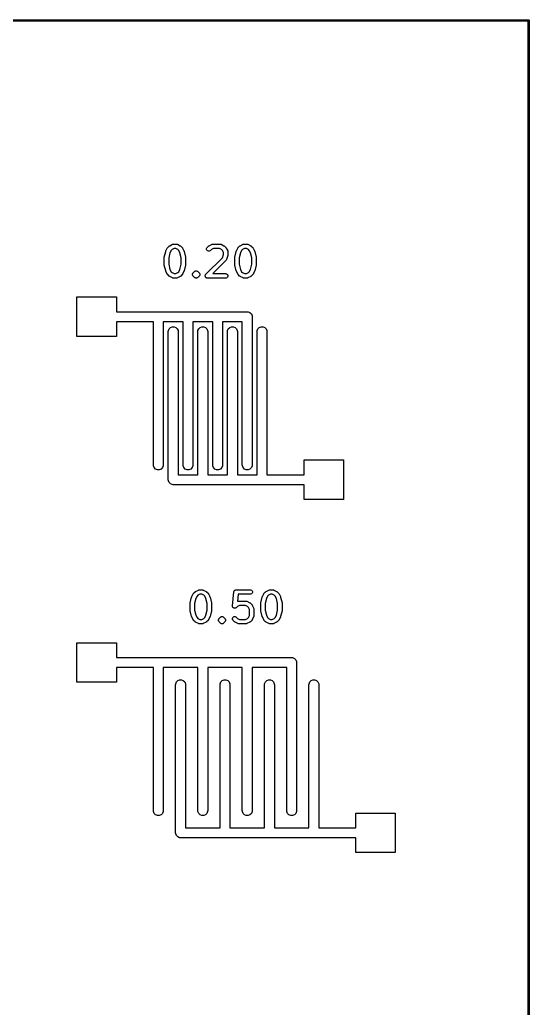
# Model space of a CAD drawing. Header units: millimetres. Extents: x 100 to 200, y -130 to -50.
# Drawn here: x 179.38 to 200.02, y -90 to -49.97 of the extents above; entities that cross this region are included whole.
import ezdxf

# ---------------------------------------------------------------- set-up
doc = ezdxf.new("R2010")
doc.units = ezdxf.units.MM
doc.layers.add('BLACK', color=250, linetype='CONTINUOUS')

msp = doc.modelspace()

# ---------------------------------------------------------------- linework, layer by layer
at = {"layer": 'BLACK', "linetype": 'CONTINUOUS'}
for p, q in [((100, -49.975), (200, -49.975)), ((199.975, -50.025), (100.025, -50.025)), ((199.975, -129.975), (199.975, -50.025)), ((200, -49.975), (200.009567, -49.976903)), ((200.009567, -49.976903), (200.023097, -49.990433)), ((200.023097, -49.990433), (200.025, -50)), ((200.025, -50), (200.025, -130)), ((185.305216, -59.334105), (185.362359, -59.219818)), ((185.362359, -59.219818), (185.367116, -59.212259)), ((185.367116, -59.212259), (185.368025, -59.210066)), ((185.368025, -59.210066), (185.370051, -59.207596)), ((185.370051, -59.207596), (185.371757, -59.204887)), ((185.371757, -59.204887), (185.373554, -59.203328)), ((185.373554, -59.203328), (185.379217, -59.196428)), ((185.379217, -59.196428), (185.43636, -59.139286)), ((185.43636, -59.139286), (185.443259, -59.133623)), ((185.443259, -59.133623), (185.444819, -59.131825)), ((185.444819, -59.131825), (185.447529, -59.130118)), ((185.447529, -59.130118), (185.449998, -59.128093)), ((185.449998, -59.128093), (185.452191, -59.127184)), ((185.452191, -59.127184), (185.45975, -59.122427)), ((185.45975, -59.122427), (185.574036, -59.065284)), ((185.635531, -59.235782), (185.553312, -59.276891)), ((185.574036, -59.065284), (185.590513, -59.058978)), ((185.590513, -59.058978), (185.593738, -59.058748)), ((185.593738, -59.058748), (185.596727, -59.057511)), ((185.596727, -59.057511), (185.614285, -59.055782)), ((185.614285, -59.055782), (185.728571, -59.055782)), ((185.707326, -59.235782), (185.635531, -59.235782)), ((185.789544, -59.276891), (185.707326, -59.235782)), ((185.728571, -59.055782), (185.746129, -59.057511)), ((185.746129, -59.057511), (185.749117, -59.058748)), ((185.749117, -59.058748), (185.752343, -59.058978)), ((185.752343, -59.058978), (185.76882, -59.065284)), ((185.76882, -59.065284), (185.883107, -59.122427)), ((185.883107, -59.122427), (185.890665, -59.127184)), ((185.890665, -59.127184), (185.892859, -59.128093)), ((185.892859, -59.128093), (185.895328, -59.130119)), ((185.895328, -59.130119), (185.898038, -59.131825)), ((185.898038, -59.131825), (185.899596, -59.133622)), ((185.899596, -59.133622), (185.906497, -59.139285)), ((185.906497, -59.139285), (185.963639, -59.196428)), ((185.963639, -59.196428), (185.969303, -59.20333)), ((185.969303, -59.20333), (185.9711, -59.204888)), ((185.9711, -59.204888), (185.972804, -59.207595)), ((185.972804, -59.207595), (185.974832, -59.210066)), ((185.974832, -59.210066), (185.97574, -59.21226)), ((185.97574, -59.21226), (185.980499, -59.219819)), ((185.980499, -59.219819), (186.037641, -59.334105)), ((186.954587, -59.24251), (186.968025, -59.210066)), ((186.968025, -59.210066), (186.979217, -59.196428)), ((186.979217, -59.196428), (187.03636, -59.139286)), ((187.03636, -59.139286), (187.043262, -59.133621)), ((187.043262, -59.133621), (187.04482, -59.131825)), ((187.04482, -59.131825), (187.047526, -59.130121)), ((187.047526, -59.130121), (187.049998, -59.128093)), ((187.049998, -59.128093), (187.052194, -59.127183)), ((187.052194, -59.127183), (187.059751, -59.122427)), ((187.059751, -59.122427), (187.174037, -59.065283)), ((187.235532, -59.235782), (187.153313, -59.27689)), ((187.174037, -59.065283), (187.190515, -59.058978)), ((187.190515, -59.058978), (187.193739, -59.058748)), ((187.193739, -59.058748), (187.196728, -59.057511)), ((187.196728, -59.057511), (187.214286, -59.055782)), ((187.214286, -59.055782), (187.5, -59.055782)), ((187.478755, -59.235782), (187.235532, -59.235782)), ((187.560974, -59.276892), (187.478755, -59.235782)), ((187.5, -59.055782), (187.517558, -59.057511)), ((187.517558, -59.057511), (187.520546, -59.058748)), ((187.520546, -59.058748), (187.523772, -59.058978)), ((187.523772, -59.058978), (187.540249, -59.065284)), ((187.540249, -59.065284), (187.654536, -59.122427)), ((187.654536, -59.122427), (187.662094, -59.127184)), ((187.662094, -59.127184), (187.664288, -59.128093)), ((187.664288, -59.128093), (187.666756, -59.130118)), ((187.666756, -59.130118), (187.669467, -59.131825)), ((187.669467, -59.131825), (187.671026, -59.133623)), ((187.671026, -59.133623), (187.677926, -59.139286)), ((187.677926, -59.139286), (187.735068, -59.196429)), ((187.735068, -59.196429), (187.740732, -59.20333)), ((187.740732, -59.20333), (187.742528, -59.204888)), ((187.742528, -59.204888), (187.74423, -59.207593)), ((187.74423, -59.207593), (187.746261, -59.210067)), ((187.746261, -59.210067), (187.747171, -59.212265)), ((187.747171, -59.212265), (187.751926, -59.219819)), ((187.751926, -59.219819), (187.80907, -59.334105)), ((188.162359, -59.334105), (188.219502, -59.219818)), ((188.219502, -59.219818), (188.224259, -59.212259)), ((188.224259, -59.212259), (188.225168, -59.210066)), ((188.225168, -59.210066), (188.227194, -59.207596)), ((188.227194, -59.207596), (188.2289, -59.204887)), ((188.2289, -59.204887), (188.230697, -59.203328)), ((188.230697, -59.203328), (188.23636, -59.196428)), ((188.23636, -59.196428), (188.293503, -59.139286)), ((188.293503, -59.139286), (188.300402, -59.133623)), ((188.300402, -59.133623), (188.301962, -59.131825)), ((188.301962, -59.131825), (188.304672, -59.130118)), ((188.304672, -59.130118), (188.307141, -59.128093)), ((188.307141, -59.128093), (188.309334, -59.127184)), ((188.309334, -59.127184), (188.316893, -59.122427)), ((188.316893, -59.122427), (188.431179, -59.065284)), ((188.492674, -59.235782), (188.410455, -59.276891)), ((188.431179, -59.065284), (188.447656, -59.058978)), ((188.447656, -59.058978), (188.450881, -59.058748)), ((188.450881, -59.058748), (188.45387, -59.057511)), ((188.45387, -59.057511), (188.471428, -59.055782)), ((188.471428, -59.055782), (188.585714, -59.055782)), ((188.564469, -59.235782), (188.492674, -59.235782)), ((188.646687, -59.276891), (188.564469, -59.235782)), ((188.585714, -59.055782), (188.603272, -59.057511)), ((188.603272, -59.057511), (188.60626, -59.058748)), ((188.60626, -59.058748), (188.609486, -59.058978)), ((188.609486, -59.058978), (188.625963, -59.065284)), ((188.625963, -59.065284), (188.74025, -59.122427)), ((188.74025, -59.122427), (188.747808, -59.127184)), ((188.747808, -59.127184), (188.750002, -59.128093)), ((188.750002, -59.128093), (188.752471, -59.130119)), ((188.752471, -59.130119), (188.755181, -59.131825)), ((188.755181, -59.131825), (188.756739, -59.133622)), ((188.756739, -59.133622), (188.76364, -59.139285)), ((188.76364, -59.139285), (188.820782, -59.196428)), ((188.820782, -59.196428), (188.826446, -59.20333)), ((188.826446, -59.20333), (188.828243, -59.204888)), ((188.828243, -59.204888), (188.829947, -59.207595)), ((188.829947, -59.207595), (188.831975, -59.210066)), ((188.831975, -59.210066), (188.832883, -59.21226)), ((188.832883, -59.21226), (188.837642, -59.219819)), ((188.837642, -59.219819), (188.894784, -59.334105)), ((185.238571, -59.602925), (185.238872, -59.599863)), ((185.238571, -59.88864), (185.238571, -59.602925)), ((185.238677, -59.59855), (185.239649, -59.591975)), ((185.238872, -59.599863), (185.238677, -59.59855)), ((185.239649, -59.591975), (185.2403, -59.585367)), ((185.2403, -59.585367), (185.240807, -59.584141)), ((185.240807, -59.584141), (185.241258, -59.581097)), ((185.241258, -59.581097), (185.298401, -59.352525)), ((185.298401, -59.352525), (185.298864, -59.351229)), ((185.298864, -59.351229), (185.29891, -59.350582)), ((185.29891, -59.350582), (185.301697, -59.343297)), ((185.301697, -59.343297), (185.304337, -59.335911)), ((185.304337, -59.335911), (185.304725, -59.335386)), ((185.304725, -59.335386), (185.305216, -59.334105)), ((185.470631, -59.405764), (185.418571, -59.614005)), ((185.418571, -59.614005), (185.418571, -59.877559)), ((185.516823, -59.31338), (185.470631, -59.405764)), ((185.553312, -59.276891), (185.516823, -59.31338)), ((185.826032, -59.313379), (185.789544, -59.276891)), ((185.872224, -59.405765), (185.826032, -59.313379)), ((185.924285, -59.614006), (185.872224, -59.405765)), ((185.924285, -59.877559), (185.924285, -59.614006)), ((186.037641, -59.334105), (186.038132, -59.335389)), ((186.038132, -59.335389), (186.038519, -59.335911)), ((186.038519, -59.335911), (186.041152, -59.343282)), ((186.041152, -59.343282), (186.043946, -59.350583)), ((186.043946, -59.350583), (186.043991, -59.351229)), ((186.043991, -59.351229), (186.044455, -59.352526)), ((186.044455, -59.352526), (186.101598, -59.581097)), ((186.101598, -59.581097), (186.102048, -59.584141)), ((186.102048, -59.584141), (186.102556, -59.585367)), ((186.102556, -59.585367), (186.103206, -59.591975)), ((186.103206, -59.591975), (186.104179, -59.59855)), ((186.104179, -59.59855), (186.103983, -59.599863)), ((186.103983, -59.599863), (186.104285, -59.602925)), ((186.104285, -59.602925), (186.104285, -59.88864)), ((186.922074, -60.282142), (187.592766, -59.611449)), ((186.954587, -59.277626), (186.954587, -59.24251)), ((186.968025, -59.31007), (186.954587, -59.277626)), ((186.992855, -59.3349), (186.968025, -59.31007)), ((187.025299, -59.348338), (186.992855, -59.3349)), ((187.060415, -59.348338), (187.025299, -59.348338)), ((187.092859, -59.3349), (187.060415, -59.348338)), ((187.106497, -59.323708), (187.092859, -59.3349)), ((187.153313, -59.27689), (187.106497, -59.323708)), ((187.597461, -59.31338), (187.560974, -59.276892)), ((187.592766, -59.611449), (187.638571, -59.474035)), ((187.638571, -59.395599), (187.597461, -59.31338)), ((187.638571, -59.474035), (187.638571, -59.395599)), ((187.813952, -59.517101), (187.756809, -59.688529)), ((187.80907, -59.334105), (187.815375, -59.350583)), ((187.815932, -59.508393), (187.813952, -59.517101)), ((187.815375, -59.350583), (187.815604, -59.353807)), ((187.815604, -59.353807), (187.816842, -59.356796)), ((187.816842, -59.506198), (187.815932, -59.508393)), ((187.816842, -59.356796), (187.818571, -59.374354)), ((187.817155, -59.503017), (187.816842, -59.506198)), ((187.817865, -59.499897), (187.817155, -59.503017)), ((187.818571, -59.48864), (187.817696, -59.497523)), ((187.817696, -59.497523), (187.817865, -59.499897)), ((187.818571, -59.374354), (187.818571, -59.48864)), ((188.095714, -59.602925), (188.096015, -59.599863)), ((188.095714, -59.88864), (188.095714, -59.602925)), ((188.09582, -59.59855), (188.096792, -59.591975)), ((188.096015, -59.599863), (188.09582, -59.59855)), ((188.096792, -59.591975), (188.097443, -59.585367)), ((188.097443, -59.585367), (188.09795, -59.584141)), ((188.09795, -59.584141), (188.098401, -59.581097)), ((188.098401, -59.581097), (188.155544, -59.352525)), ((188.155544, -59.352525), (188.156007, -59.351229)), ((188.156007, -59.351229), (188.156053, -59.350582)), ((188.156053, -59.350582), (188.15884, -59.343297)), ((188.15884, -59.343297), (188.16148, -59.335911)), ((188.16148, -59.335911), (188.161868, -59.335386)), ((188.161868, -59.335386), (188.162359, -59.334105)), ((188.327774, -59.405764), (188.275714, -59.614005)), ((188.275714, -59.614005), (188.275714, -59.877559)), ((188.373966, -59.31338), (188.327774, -59.405764)), ((188.410455, -59.276891), (188.373966, -59.31338)), ((188.683175, -59.313379), (188.646687, -59.276891)), ((188.729367, -59.405765), (188.683175, -59.313379)), ((188.781428, -59.614006), (188.729367, -59.405765)), ((188.781428, -59.877559), (188.781428, -59.614006)), ((188.894784, -59.334105), (188.895275, -59.335389)), ((188.895275, -59.335389), (188.895662, -59.335911)), ((188.895662, -59.335911), (188.898295, -59.343282)), ((188.898295, -59.343282), (188.901089, -59.350583)), ((188.901089, -59.350583), (188.901134, -59.351229)), ((188.901134, -59.351229), (188.901598, -59.352526)), ((188.901598, -59.352526), (188.958741, -59.581097)), ((188.958741, -59.581097), (188.959191, -59.584141)), ((188.959191, -59.584141), (188.959699, -59.585367)), ((188.959699, -59.585367), (188.960349, -59.591975)), ((188.960349, -59.591975), (188.961322, -59.59855)), ((188.961322, -59.59855), (188.961126, -59.599863)), ((188.961126, -59.599863), (188.961428, -59.602925)), ((188.961428, -59.602925), (188.961428, -59.88864)), ((185.238872, -59.891701), (185.238571, -59.88864)), ((185.238677, -59.893015), (185.238872, -59.891701)), ((185.239649, -59.899589), (185.238677, -59.893015)), ((185.2403, -59.906198), (185.239649, -59.899589)), ((185.240807, -59.907423), (185.2403, -59.906198)), ((185.241258, -59.910468), (185.240807, -59.907423)), ((185.298401, -60.13904), (185.241258, -59.910468)), ((185.418571, -59.877559), (185.470631, -60.0858)), ((185.872224, -60.085799), (185.924285, -59.877559)), ((186.101598, -59.910468), (186.044455, -60.139039)), ((186.102048, -59.907423), (186.101598, -59.910468)), ((186.102556, -59.906198), (186.102048, -59.907423)), ((186.103206, -59.899589), (186.102556, -59.906198)), ((186.104179, -59.893015), (186.103206, -59.899589)), ((186.104285, -59.88864), (186.103983, -59.891701)), ((186.103983, -59.891701), (186.104179, -59.893015)), ((187.735068, -59.723708), (187.202994, -60.255782)), ((187.74626, -59.71007), (187.735068, -59.723708)), ((187.747497, -59.707083), (187.74626, -59.71007)), ((187.749617, -59.704639), (187.747497, -59.707083)), ((187.756809, -59.688529), (187.749617, -59.704639)), ((188.096015, -59.891701), (188.095714, -59.88864)), ((188.09582, -59.893015), (188.096015, -59.891701)), ((188.096792, -59.899589), (188.09582, -59.893015)), ((188.097443, -59.906198), (188.096792, -59.899589)), ((188.09795, -59.907423), (188.097443, -59.906198)), ((188.098401, -59.910468), (188.09795, -59.907423)), ((188.155544, -60.13904), (188.098401, -59.910468)), ((188.275714, -59.877559), (188.327774, -60.0858)), ((188.729367, -60.085799), (188.781428, -59.877559)), ((188.958741, -59.910468), (188.901598, -60.139039)), ((188.959191, -59.907423), (188.958741, -59.910468)), ((188.959699, -59.906198), (188.959191, -59.907423)), ((188.960349, -59.899589), (188.959699, -59.906198)), ((188.961322, -59.893015), (188.960349, -59.899589)), ((188.961428, -59.88864), (188.961126, -59.891701)), ((188.961126, -59.891701), (188.961322, -59.893015)), ((185.298864, -60.140335), (185.298401, -60.13904)), ((185.29891, -60.140983), (185.298864, -60.140335)), ((185.301697, -60.148267), (185.29891, -60.140983)), ((185.304337, -60.155654), (185.301697, -60.148267)), ((185.304725, -60.156178), (185.304337, -60.155654)), ((185.305216, -60.15746), (185.304725, -60.156178)), ((185.362359, -60.271747), (185.305216, -60.15746)), ((185.367116, -60.279305), (185.362359, -60.271747)), ((185.368025, -60.281499), (185.367116, -60.279305)), ((185.370051, -60.283968), (185.368025, -60.281499)), ((185.371757, -60.286678), (185.370051, -60.283968)), ((185.373554, -60.288236), (185.371757, -60.286678)), ((185.379217, -60.295137), (185.373554, -60.288236)), ((185.43636, -60.352279), (185.379217, -60.295137)), ((185.443262, -60.357943), (185.43636, -60.352279)), ((185.44482, -60.35974), (185.443262, -60.357943)), ((185.447527, -60.361444), (185.44482, -60.35974)), ((185.449998, -60.363472), (185.447527, -60.361444)), ((185.452192, -60.36438), (185.449998, -60.363472)), ((185.459751, -60.369139), (185.452192, -60.36438)), ((185.574036, -60.42628), (185.459751, -60.369139)), ((185.470631, -60.0858), (185.516823, -60.178184)), ((185.516823, -60.178184), (185.553311, -60.214672)), ((185.553311, -60.214672), (185.635532, -60.255782)), ((185.590513, -60.432586), (185.574036, -60.42628)), ((185.593738, -60.432815), (185.590513, -60.432586)), ((185.596727, -60.434053), (185.593738, -60.432815)), ((185.614285, -60.435782), (185.596727, -60.434053)), ((185.728571, -60.435782), (185.614285, -60.435782)), ((185.635532, -60.255782), (185.707324, -60.255782)), ((185.707324, -60.255782), (185.789544, -60.214672)), ((185.746129, -60.434053), (185.728571, -60.435782)), ((185.749117, -60.432815), (185.746129, -60.434053)), ((185.752342, -60.432586), (185.749117, -60.432815)), ((185.76882, -60.426281), (185.752342, -60.432586)), ((185.883105, -60.369139), (185.76882, -60.426281)), ((185.789544, -60.214672), (185.826032, -60.178185)), ((185.826032, -60.178185), (185.872224, -60.085799)), ((185.890663, -60.364381), (185.883105, -60.369139)), ((185.892859, -60.363472), (185.890663, -60.364381)), ((185.895331, -60.361443), (185.892859, -60.363472)), ((185.898037, -60.35974), (185.895331, -60.361443)), ((185.899593, -60.357945), (185.898037, -60.35974)), ((185.906497, -60.35228), (185.899593, -60.357945)), ((185.963639, -60.295137), (185.906497, -60.35228)), ((185.969303, -60.288234), (185.963639, -60.295137)), ((185.9711, -60.286677), (185.969303, -60.288234)), ((185.972804, -60.283969), (185.9711, -60.286677)), ((185.974832, -60.281499), (185.972804, -60.283969)), ((185.97574, -60.279304), (185.974832, -60.281499)), ((185.980499, -60.271746), (185.97574, -60.279304)), ((186.037641, -60.15746), (185.980499, -60.271746)), ((186.038132, -60.156175), (186.037641, -60.15746)), ((186.038519, -60.155654), (186.038132, -60.156175)), ((186.041152, -60.148282), (186.038519, -60.155654)), ((186.043946, -60.140982), (186.041152, -60.148282)), ((186.043991, -60.140335), (186.043946, -60.140982)), ((186.044455, -60.139039), (186.043991, -60.140335)), ((186.383158, -60.271083), (186.385732, -60.264869)), ((186.383158, -60.306199), (186.383158, -60.271083)), ((186.396596, -60.338642), (186.383158, -60.306199)), ((186.385732, -60.264869), (186.394891, -60.242754)), ((186.394891, -60.242754), (186.396595, -60.238639)), ((186.396595, -60.238639), (186.396596, -60.238638)), ((186.396596, -60.238638), (186.407788, -60.225)), ((186.407789, -60.35228), (186.396596, -60.338642)), ((186.407788, -60.225), (186.464931, -60.167858)), ((186.464932, -60.409422), (186.407789, -60.35228)), ((186.464931, -60.167858), (186.478569, -60.156665)), ((186.47857, -60.420615), (186.464932, -60.409422)), ((186.478569, -60.156665), (186.488071, -60.152728)), ((186.501511, -60.430116), (186.47857, -60.420615)), ((186.488071, -60.152728), (186.511013, -60.143226)), ((186.511013, -60.434053), (186.501511, -60.430116)), ((186.511013, -60.143226), (186.546129, -60.143226)), ((186.511014, -60.434053), (186.511013, -60.434053)), ((186.546129, -60.434053), (186.511014, -60.434053)), ((186.546129, -60.143226), (186.56907, -60.152728)), ((186.559568, -60.428486), (186.546129, -60.434053)), ((186.578574, -60.420614), (186.559568, -60.428486)), ((186.56907, -60.152728), (186.578573, -60.156665)), ((186.578573, -60.156665), (186.592211, -60.167857)), ((186.578577, -60.42061), (186.578574, -60.420614)), ((186.59221, -60.409422), (186.578577, -60.42061)), ((186.649353, -60.35228), (186.59221, -60.409422)), ((186.592211, -60.167857), (186.649353, -60.225)), ((186.649353, -60.225), (186.660545, -60.238637)), ((186.660546, -60.338642), (186.649353, -60.35228)), ((186.660545, -60.238637), (186.660547, -60.238639)), ((186.673984, -60.306199), (186.660546, -60.338642)), ((186.660547, -60.238639), (186.673985, -60.271082)), ((186.673985, -60.271082), (186.673984, -60.306199)), ((186.897443, -60.328224), (186.906945, -60.305282)), ((186.897443, -60.36334), (186.897443, -60.328224)), ((186.906945, -60.386281), (186.897443, -60.36334)), ((186.906945, -60.305282), (186.910882, -60.29578)), ((186.910882, -60.395784), (186.906945, -60.386281)), ((186.910882, -60.29578), (186.922074, -60.282142)), ((186.935712, -60.420614), (186.910882, -60.395784)), ((186.943815, -60.42397), (186.935712, -60.420614)), ((186.968156, -60.434053), (186.943815, -60.42397)), ((186.985714, -60.435782), (186.968156, -60.434053)), ((187.728571, -60.435782), (186.985714, -60.435782)), ((187.202994, -60.255782), (187.728571, -60.255782)), ((187.728571, -60.255782), (187.746129, -60.257511)), ((187.746129, -60.434053), (187.728571, -60.435782)), ((187.746129, -60.257511), (187.778572, -60.27095)), ((187.778572, -60.420614), (187.746129, -60.434053)), ((187.778572, -60.27095), (187.803403, -60.295781)), ((187.803403, -60.395783), (187.778572, -60.420614)), ((187.803403, -60.295781), (187.816842, -60.328224)), ((187.816842, -60.36334), (187.803403, -60.395783)), ((187.816842, -60.328224), (187.816842, -60.36334)), ((188.156007, -60.140335), (188.155544, -60.13904)), ((188.156053, -60.140983), (188.156007, -60.140335)), ((188.15884, -60.148267), (188.156053, -60.140983)), ((188.16148, -60.155654), (188.15884, -60.148267)), ((188.161868, -60.156178), (188.16148, -60.155654)), ((188.162359, -60.15746), (188.161868, -60.156178)), ((188.219502, -60.271747), (188.162359, -60.15746)), ((188.224259, -60.279305), (188.219502, -60.271747)), ((188.225168, -60.281499), (188.224259, -60.279305)), ((188.227194, -60.283968), (188.225168, -60.281499)), ((188.2289, -60.286678), (188.227194, -60.283968)), ((188.230697, -60.288236), (188.2289, -60.286678)), ((188.23636, -60.295137), (188.230697, -60.288236)), ((188.293503, -60.352279), (188.23636, -60.295137)), ((188.300405, -60.357943), (188.293503, -60.352279)), ((188.301963, -60.35974), (188.300405, -60.357943)), ((188.30467, -60.361444), (188.301963, -60.35974)), ((188.307141, -60.363472), (188.30467, -60.361444)), ((188.309335, -60.36438), (188.307141, -60.363472)), ((188.316894, -60.369139), (188.309335, -60.36438)), ((188.431179, -60.42628), (188.316894, -60.369139)), ((188.327774, -60.0858), (188.373966, -60.178184)), ((188.373966, -60.178184), (188.410454, -60.214672)), ((188.410454, -60.214672), (188.492675, -60.255782)), ((188.447656, -60.432586), (188.431179, -60.42628)), ((188.450881, -60.432815), (188.447656, -60.432586)), ((188.45387, -60.434053), (188.450881, -60.432815)), ((188.471428, -60.435782), (188.45387, -60.434053)), ((188.585714, -60.435782), (188.471428, -60.435782)), ((188.492675, -60.255782), (188.564467, -60.255782)), ((188.564467, -60.255782), (188.646687, -60.214672)), ((188.603272, -60.434053), (188.585714, -60.435782)), ((188.60626, -60.432815), (188.603272, -60.434053)), ((188.609485, -60.432586), (188.60626, -60.432815)), ((188.625963, -60.426281), (188.609485, -60.432586)), ((188.740248, -60.369139), (188.625963, -60.426281)), ((188.646687, -60.214672), (188.683175, -60.178185)), ((188.683175, -60.178185), (188.729367, -60.085799)), ((188.747806, -60.364381), (188.740248, -60.369139)), ((188.750002, -60.363472), (188.747806, -60.364381)), ((188.752474, -60.361443), (188.750002, -60.363472)), ((188.75518, -60.35974), (188.752474, -60.361443)), ((188.756736, -60.357945), (188.75518, -60.35974)), ((188.76364, -60.35228), (188.756736, -60.357945)), ((188.820782, -60.295137), (188.76364, -60.35228)), ((188.826446, -60.288234), (188.820782, -60.295137)), ((188.828243, -60.286677), (188.826446, -60.288234)), ((188.829947, -60.283969), (188.828243, -60.286677)), ((188.831975, -60.281499), (188.829947, -60.283969)), ((188.832883, -60.279304), (188.831975, -60.281499)), ((188.837642, -60.271746), (188.832883, -60.279304)), ((188.894784, -60.15746), (188.837642, -60.271746)), ((188.895275, -60.156175), (188.894784, -60.15746)), ((188.895662, -60.155654), (188.895275, -60.156175)), ((188.898295, -60.148282), (188.895662, -60.155654)), ((188.901089, -60.140982), (188.898295, -60.148282)), ((188.901134, -60.140335), (188.901089, -60.140982)), ((188.901598, -60.139039), (188.901134, -60.140335)), ((181.7, -62.8), (181.7, -61.2)), ((181.7, -61.2), (183.3, -61.2)), ((183.3, -61.2), (183.3, -61.8)), ((183.3, -61.8), (188.6, -61.8)), ((188.6, -61.8), (188.639018, -61.803843)), ((188.639018, -61.803843), (188.711114, -61.833706)), ((188.711114, -61.833706), (188.766294, -61.888886)), ((188.766294, -61.888886), (188.796157, -61.960982)), ((188.796157, -61.960982), (188.8, -62)), ((188.8, -62), (188.8, -68)), ((184.8, -62.2), (183.3, -62.2)), ((183.3, -62.2), (183.3, -62.8)), ((184.8, -68), (184.8, -62.2)), ((186, -62.2), (185.2, -62.2)), ((185.2, -62.2), (185.2, -68)), ((185.433706, -62.488886), (185.488886, -62.433706)), ((185.488886, -62.433706), (185.560982, -62.403843)), ((185.560982, -62.403843), (185.639018, -62.403843)), ((185.639018, -62.403843), (185.711114, -62.433706)), ((185.711114, -62.433706), (185.766294, -62.488886)), ((186, -68), (186, -62.2)), ((187.2, -62.2), (186.4, -62.2)), ((186.4, -62.2), (186.4, -68)), ((186.633706, -62.488886), (186.688886, -62.433706)), ((186.688886, -62.433706), (186.760982, -62.403843)), ((186.760982, -62.403843), (186.839018, -62.403843)), ((186.839018, -62.403843), (186.911114, -62.433706)), ((186.911114, -62.433706), (186.966294, -62.488886)), ((187.2, -68), (187.2, -62.2)), ((188.4, -62.2), (187.6, -62.2)), ((187.6, -62.2), (187.6, -68)), ((187.833706, -62.488886), (187.888886, -62.433706)), ((187.888886, -62.433706), (187.960982, -62.403843)), ((187.960982, -62.403843), (188.039018, -62.403843)), ((188.039018, -62.403843), (188.111114, -62.433706)), ((188.111114, -62.433706), (188.166294, -62.488886)), ((188.4, -68), (188.4, -62.2)), ((189.033706, -62.488886), (189.088886, -62.433706)), ((189.088886, -62.433706), (189.160982, -62.403843)), ((189.160982, -62.403843), (189.239018, -62.403843)), ((189.239018, -62.403843), (189.311114, -62.433706)), ((189.311114, -62.433706), (189.366294, -62.488886)), ((183.3, -62.8), (181.7, -62.8)), ((185.4, -62.6), (185.403843, -62.560982)), ((185.4, -68.6), (185.4, -62.6)), ((185.403843, -62.560982), (185.433706, -62.488886)), ((185.766294, -62.488886), (185.796157, -62.560982)), ((185.796157, -62.560982), (185.8, -62.6)), ((185.8, -62.6), (185.8, -68.4)), ((186.6, -62.6), (186.603843, -62.560982)), ((186.6, -68.4), (186.6, -62.6)), ((186.603843, -62.560982), (186.633706, -62.488886)), ((186.966294, -62.488886), (186.996157, -62.560982)), ((186.996157, -62.560982), (187, -62.6)), ((187, -62.6), (187, -68.4)), ((187.8, -62.6), (187.803843, -62.560982)), ((187.8, -68.4), (187.8, -62.6)), ((187.803843, -62.560982), (187.833706, -62.488886)), ((188.166294, -62.488886), (188.196157, -62.560982)), ((188.196157, -62.560982), (188.2, -62.6)), ((188.2, -62.6), (188.2, -68.4)), ((189, -62.6), (189.003843, -62.560982)), ((189, -68.4), (189, -62.6)), ((189.003843, -62.560982), (189.033706, -62.488886)), ((189.366294, -62.488886), (189.396157, -62.560982)), ((189.396157, -62.560982), (189.4, -62.6)), ((189.4, -62.6), (189.4, -68.4)), ((184.803843, -68.039018), (184.8, -68)), ((184.833706, -68.111114), (184.803843, -68.039018)), ((185.196157, -68.039018), (185.166294, -68.111114)), ((185.2, -68), (185.196157, -68.039018)), ((186.003843, -68.039018), (186, -68)), ((186.033706, -68.111114), (186.003843, -68.039018)), ((186.396157, -68.039018), (186.366294, -68.111114)), ((186.4, -68), (186.396157, -68.039018)), ((187.203843, -68.039018), (187.2, -68)), ((187.233706, -68.111114), (187.203843, -68.039018)), ((187.596157, -68.039018), (187.566294, -68.111114)), ((187.6, -68), (187.596157, -68.039018)), ((188.403843, -68.039018), (188.4, -68)), ((188.433706, -68.111114), (188.403843, -68.039018)), ((188.796157, -68.039018), (188.766294, -68.111114)), ((188.8, -68), (188.796157, -68.039018)), ((190.9, -68.4), (190.9, -67.8)), ((190.9, -67.8), (192.5, -67.8)), ((192.5, -67.8), (192.5, -69.4)), ((184.888886, -68.166294), (184.833706, -68.111114)), ((184.960982, -68.196157), (184.888886, -68.166294)), ((185.039018, -68.196157), (184.960982, -68.196157)), ((185.111114, -68.166294), (185.039018, -68.196157)), ((185.166294, -68.111114), (185.111114, -68.166294)), ((185.8, -68.4), (186.6, -68.4)), ((186.088886, -68.166294), (186.033706, -68.111114)), ((186.160982, -68.196157), (186.088886, -68.166294)), ((186.239018, -68.196157), (186.160982, -68.196157)), ((186.311114, -68.166294), (186.239018, -68.196157)), ((186.366294, -68.111114), (186.311114, -68.166294)), ((187, -68.4), (187.8, -68.4)), ((187.288886, -68.166294), (187.233706, -68.111114)), ((187.360982, -68.196157), (187.288886, -68.166294)), ((187.439018, -68.196157), (187.360982, -68.196157)), ((187.511114, -68.166294), (187.439018, -68.196157)), ((187.566294, -68.111114), (187.511114, -68.166294)), ((188.2, -68.4), (189, -68.4)), ((188.488886, -68.166294), (188.433706, -68.111114)), ((188.560982, -68.196157), (188.488886, -68.166294)), ((188.639018, -68.196157), (188.560982, -68.196157)), ((188.711114, -68.166294), (188.639018, -68.196157)), ((188.766294, -68.111114), (188.711114, -68.166294)), ((189.4, -68.4), (190.9, -68.4)), ((185.403843, -68.639018), (185.4, -68.6)), ((185.433706, -68.711114), (185.403843, -68.639018)), ((185.488886, -68.766294), (185.433706, -68.711114)), ((185.560982, -68.796157), (185.488886, -68.766294)), ((185.6, -68.8), (185.560982, -68.796157)), ((190.9, -68.8), (185.6, -68.8)), ((190.9, -69.4), (190.9, -68.8)), ((192.5, -69.4), (190.9, -69.4)), ((186.355216, -73.334105), (186.412359, -73.219818)), ((186.412359, -73.219818), (186.417116, -73.212259)), ((186.417116, -73.212259), (186.418025, -73.210066)), ((186.418025, -73.210066), (186.420051, -73.207596)), ((186.420051, -73.207596), (186.421757, -73.204887)), ((186.421757, -73.204887), (186.423554, -73.203328)), ((186.423554, -73.203328), (186.429217, -73.196428)), ((186.429217, -73.196428), (186.48636, -73.139286)), ((186.48636, -73.139286), (186.493259, -73.133623)), ((186.493259, -73.133623), (186.494819, -73.131825)), ((186.494819, -73.131825), (186.497529, -73.130118)), ((186.497529, -73.130118), (186.499998, -73.128093)), ((186.499998, -73.128093), (186.502191, -73.127184)), ((186.502191, -73.127184), (186.50975, -73.122427)), ((186.50975, -73.122427), (186.624036, -73.065284)), ((186.685531, -73.235782), (186.603312, -73.276891)), ((186.624036, -73.065284), (186.640513, -73.058978)), ((186.640513, -73.058978), (186.643738, -73.058748)), ((186.643738, -73.058748), (186.646727, -73.057511)), ((186.646727, -73.057511), (186.664285, -73.055782)), ((186.664285, -73.055782), (186.778571, -73.055782)), ((186.757326, -73.235782), (186.685531, -73.235782)), ((186.839544, -73.276891), (186.757326, -73.235782)), ((186.778571, -73.055782), (186.796129, -73.057511)), ((186.796129, -73.057511), (186.799117, -73.058748)), ((186.799117, -73.058748), (186.802343, -73.058978)), ((186.802343, -73.058978), (186.81882, -73.065284)), ((186.81882, -73.065284), (186.933107, -73.122427)), ((186.933107, -73.122427), (186.940665, -73.127184)), ((186.940665, -73.127184), (186.942859, -73.128093)), ((186.942859, -73.128093), (186.945328, -73.130119)), ((186.945328, -73.130119), (186.948038, -73.131825)), ((186.948038, -73.131825), (186.949596, -73.133622)), ((186.949596, -73.133622), (186.956497, -73.139285)), ((186.956497, -73.139285), (187.013639, -73.196428)), ((187.013639, -73.196428), (187.019303, -73.20333)), ((187.019303, -73.20333), (187.0211, -73.204888)), ((187.0211, -73.204888), (187.022804, -73.207595)), ((187.022804, -73.207595), (187.024832, -73.210066)), ((187.024832, -73.210066), (187.02574, -73.21226)), ((187.02574, -73.21226), (187.030499, -73.219819)), ((187.030499, -73.219819), (187.087641, -73.334105)), ((188.003304, -73.708256), (188.060447, -73.136827)), ((188.060447, -73.136827), (188.061729, -73.13043)), ((188.061729, -73.128224), (188.062585, -73.126155)), ((188.061729, -73.13043), (188.061729, -73.128224)), ((188.062585, -73.126155), (188.063914, -73.119528)), ((188.063914, -73.119528), (188.070133, -73.107933)), ((188.070133, -73.107933), (188.075168, -73.095781)), ((188.075168, -73.095781), (188.078372, -73.092576)), ((188.078372, -73.092576), (188.080515, -73.088583)), ((188.080515, -73.088583), (188.090696, -73.080252)), ((188.090696, -73.080252), (188.099999, -73.07095)), ((188.099999, -73.07095), (188.104185, -73.069215)), ((188.104185, -73.069215), (188.107693, -73.066346)), ((188.107693, -73.066346), (188.120287, -73.062545)), ((188.120287, -73.062545), (188.132442, -73.057511)), ((188.132442, -73.057511), (188.139169, -73.056848)), ((188.139169, -73.056848), (188.141312, -73.056202)), ((188.141312, -73.056202), (188.143506, -73.056421)), ((188.143506, -73.056421), (188.15, -73.055782)), ((188.15, -73.055782), (188.721428, -73.055782)), ((188.231448, -73.235782), (188.201665, -73.533611)), ((188.721428, -73.235782), (188.231448, -73.235782)), ((188.721428, -73.055782), (188.738986, -73.057511)), ((188.738986, -73.234053), (188.721428, -73.235782)), ((188.738986, -73.057511), (188.771429, -73.07095)), ((188.771429, -73.220614), (188.738986, -73.234053)), ((188.771429, -73.07095), (188.79626, -73.095781)), ((188.79626, -73.195783), (188.771429, -73.220614)), ((188.79626, -73.095781), (188.809699, -73.128224)), ((188.809699, -73.16334), (188.79626, -73.195783)), ((188.809699, -73.128224), (188.809699, -73.16334)), ((189.212359, -73.334105), (189.269502, -73.219818)), ((189.269502, -73.219818), (189.274259, -73.212259)), ((189.274259, -73.212259), (189.275168, -73.210066)), ((189.275168, -73.210066), (189.277194, -73.207596)), ((189.277194, -73.207596), (189.2789, -73.204887)), ((189.2789, -73.204887), (189.280697, -73.203328)), ((189.280697, -73.203328), (189.28636, -73.196428)), ((189.28636, -73.196428), (189.343503, -73.139286)), ((189.343503, -73.139286), (189.350402, -73.133623)), ((189.350402, -73.133623), (189.351962, -73.131825)), ((189.351962, -73.131825), (189.354672, -73.130118)), ((189.354672, -73.130118), (189.357141, -73.128093)), ((189.357141, -73.128093), (189.359334, -73.127184)), ((189.359334, -73.127184), (189.366893, -73.122427)), ((189.366893, -73.122427), (189.481179, -73.065284)), ((189.542674, -73.235782), (189.460455, -73.276891)), ((189.481179, -73.065284), (189.497656, -73.058978)), ((189.497656, -73.058978), (189.500881, -73.058748)), ((189.500881, -73.058748), (189.50387, -73.057511)), ((189.50387, -73.057511), (189.521428, -73.055782)), ((189.521428, -73.055782), (189.635714, -73.055782)), ((189.614469, -73.235782), (189.542674, -73.235782)), ((189.696687, -73.276891), (189.614469, -73.235782)), ((189.635714, -73.055782), (189.653272, -73.057511)), ((189.653272, -73.057511), (189.65626, -73.058748)), ((189.65626, -73.058748), (189.659486, -73.058978)), ((189.659486, -73.058978), (189.675963, -73.065284)), ((189.675963, -73.065284), (189.79025, -73.122427)), ((189.79025, -73.122427), (189.797808, -73.127184)), ((189.797808, -73.127184), (189.800002, -73.128093)), ((189.800002, -73.128093), (189.802471, -73.130119)), ((189.802471, -73.130119), (189.805181, -73.131825)), ((189.805181, -73.131825), (189.806739, -73.133622)), ((189.806739, -73.133622), (189.81364, -73.139285)), ((189.81364, -73.139285), (189.870782, -73.196428)), ((189.870782, -73.196428), (189.876446, -73.20333)), ((189.876446, -73.20333), (189.878243, -73.204888)), ((189.878243, -73.204888), (189.879947, -73.207595)), ((189.879947, -73.207595), (189.881975, -73.210066)), ((189.881975, -73.210066), (189.882883, -73.21226)), ((189.882883, -73.21226), (189.887642, -73.219819)), ((189.887642, -73.219819), (189.944784, -73.334105)), ((186.288571, -73.602925), (186.288872, -73.599863)), ((186.288571, -73.88864), (186.288571, -73.602925)), ((186.288677, -73.59855), (186.289649, -73.591975)), ((186.288872, -73.599863), (186.288677, -73.59855)), ((186.289649, -73.591975), (186.2903, -73.585367)), ((186.2903, -73.585367), (186.290807, -73.584141)), ((186.290807, -73.584141), (186.291258, -73.581097)), ((186.291258, -73.581097), (186.348401, -73.352525)), ((186.348401, -73.352525), (186.348864, -73.351229)), ((186.348864, -73.351229), (186.34891, -73.350582)), ((186.34891, -73.350582), (186.351697, -73.343297)), ((186.351697, -73.343297), (186.354337, -73.335911)), ((186.354337, -73.335911), (186.354725, -73.335386)), ((186.354725, -73.335386), (186.355216, -73.334105)), ((186.520631, -73.405764), (186.468571, -73.614005)), ((186.468571, -73.614005), (186.468571, -73.877559)), ((186.566823, -73.31338), (186.520631, -73.405764)), ((186.603312, -73.276891), (186.566823, -73.31338)), ((186.876032, -73.313379), (186.839544, -73.276891)), ((186.922224, -73.405765), (186.876032, -73.313379)), ((186.974285, -73.614006), (186.922224, -73.405765)), ((186.974285, -73.877559), (186.974285, -73.614006)), ((187.087641, -73.334105), (187.088132, -73.335389)), ((187.088132, -73.335389), (187.088519, -73.335911)), ((187.088519, -73.335911), (187.091152, -73.343282)), ((187.091152, -73.343282), (187.093946, -73.350583)), ((187.093946, -73.350583), (187.093991, -73.351229)), ((187.093991, -73.351229), (187.094455, -73.352526)), ((187.094455, -73.352526), (187.151598, -73.581097)), ((187.151598, -73.581097), (187.152048, -73.584141)), ((187.152048, -73.584141), (187.152556, -73.585367)), ((187.152556, -73.585367), (187.153206, -73.591975)), ((187.153206, -73.591975), (187.154179, -73.59855)), ((187.154179, -73.59855), (187.153983, -73.599863)), ((187.153983, -73.599863), (187.154285, -73.602925)), ((187.154285, -73.602925), (187.154285, -73.88864)), ((188.201665, -73.533611), (188.224037, -73.522426)), ((188.224037, -73.522426), (188.240515, -73.516121)), ((188.240515, -73.516121), (188.243739, -73.515891)), ((188.243739, -73.515891), (188.246728, -73.514654)), ((188.246728, -73.514654), (188.264286, -73.512925)), ((188.264286, -73.512925), (188.55, -73.512925)), ((188.55, -73.512925), (188.567558, -73.514654)), ((188.567558, -73.514654), (188.570546, -73.515891)), ((188.570546, -73.515891), (188.573772, -73.516121)), ((188.573772, -73.516121), (188.590249, -73.522427)), ((188.590249, -73.522427), (188.704536, -73.57957)), ((188.704536, -73.57957), (188.712094, -73.584327)), ((188.712094, -73.584327), (188.714288, -73.585236)), ((188.714288, -73.585236), (188.716756, -73.587261)), ((188.716756, -73.587261), (188.719467, -73.588968)), ((188.719467, -73.588968), (188.721026, -73.590766)), ((188.721026, -73.590766), (188.727926, -73.596429)), ((188.727926, -73.596429), (188.785068, -73.653572)), ((189.145714, -73.602925), (189.146015, -73.599863)), ((189.145714, -73.88864), (189.145714, -73.602925)), ((189.14582, -73.59855), (189.146792, -73.591975)), ((189.146015, -73.599863), (189.14582, -73.59855)), ((189.146792, -73.591975), (189.147443, -73.585367)), ((189.147443, -73.585367), (189.14795, -73.584141)), ((189.14795, -73.584141), (189.148401, -73.581097)), ((189.148401, -73.581097), (189.205544, -73.352525)), ((189.205544, -73.352525), (189.206007, -73.351229)), ((189.206007, -73.351229), (189.206053, -73.350582)), ((189.206053, -73.350582), (189.20884, -73.343297)), ((189.20884, -73.343297), (189.21148, -73.335911)), ((189.21148, -73.335911), (189.211868, -73.335386)), ((189.211868, -73.335386), (189.212359, -73.334105)), ((189.377774, -73.405764), (189.325714, -73.614005)), ((189.325714, -73.614005), (189.325714, -73.877559)), ((189.423966, -73.31338), (189.377774, -73.405764)), ((189.460455, -73.276891), (189.423966, -73.31338)), ((189.733175, -73.313379), (189.696687, -73.276891)), ((189.779367, -73.405765), (189.733175, -73.313379)), ((189.831428, -73.614006), (189.779367, -73.405765)), ((189.831428, -73.877559), (189.831428, -73.614006)), ((189.944784, -73.334105), (189.945275, -73.335389)), ((189.945275, -73.335389), (189.945662, -73.335911)), ((189.945662, -73.335911), (189.948295, -73.343282)), ((189.948295, -73.343282), (189.951089, -73.350583)), ((189.951089, -73.350583), (189.951134, -73.351229)), ((189.951134, -73.351229), (189.951598, -73.352526)), ((189.951598, -73.352526), (190.008741, -73.581097)), ((190.008741, -73.581097), (190.009191, -73.584141)), ((190.009191, -73.584141), (190.009699, -73.585367)), ((190.009699, -73.585367), (190.010349, -73.591975)), ((190.010349, -73.591975), (190.011322, -73.59855)), ((190.011322, -73.59855), (190.011126, -73.599863)), ((190.011126, -73.599863), (190.011428, -73.602925)), ((190.011428, -73.602925), (190.011428, -73.88864)), ((186.288872, -73.891701), (186.288571, -73.88864)), ((186.288677, -73.893015), (186.288872, -73.891701)), ((186.289649, -73.899589), (186.288677, -73.893015)), ((186.2903, -73.906198), (186.289649, -73.899589)), ((186.290807, -73.907423), (186.2903, -73.906198)), ((186.291258, -73.910468), (186.290807, -73.907423)), ((186.348401, -74.13904), (186.291258, -73.910468)), ((186.468571, -73.877559), (186.520631, -74.0858)), ((186.922224, -74.085799), (186.974285, -73.877559)), ((187.151598, -73.910468), (187.094455, -74.139039)), ((187.152048, -73.907423), (187.151598, -73.910468)), ((187.152556, -73.906198), (187.152048, -73.907423)), ((187.153206, -73.899589), (187.152556, -73.906198)), ((187.154179, -73.893015), (187.153206, -73.899589)), ((187.154285, -73.88864), (187.153983, -73.891701)), ((187.153983, -73.891701), (187.154179, -73.893015)), ((188.003277, -73.725899), (188.003304, -73.708256)), ((188.004587, -73.73024), (188.003277, -73.725899)), ((188.004587, -73.734769), (188.004587, -73.73024)), ((188.009619, -73.746919), (188.004587, -73.734769)), ((188.013421, -73.759518), (188.009619, -73.746919)), ((188.01629, -73.763024), (188.013421, -73.759518)), ((188.018025, -73.767213), (188.01629, -73.763024)), ((188.027332, -73.77652), (188.018025, -73.767213)), ((188.035658, -73.786696), (188.027332, -73.77652)), ((188.039649, -73.788837), (188.035658, -73.786696)), ((188.042855, -73.792043), (188.039649, -73.788837)), ((188.055008, -73.797076), (188.042855, -73.792043)), ((188.066603, -73.803297), (188.055008, -73.797076)), ((188.071115, -73.803748), (188.066603, -73.803297)), ((188.075299, -73.805481), (188.071115, -73.803748)), ((188.088444, -73.805481), (188.075299, -73.805481)), ((188.101545, -73.806791), (188.088444, -73.805481)), ((188.105887, -73.805481), (188.101545, -73.806791)), ((188.110415, -73.805481), (188.105887, -73.805481)), ((188.122565, -73.800448), (188.110415, -73.805481)), ((188.135164, -73.796647), (188.122565, -73.800448)), ((188.13867, -73.793777), (188.135164, -73.796647)), ((188.142859, -73.792043), (188.13867, -73.793777)), ((188.156497, -73.780851), (188.142859, -73.792043)), ((188.203313, -73.734033), (188.156497, -73.780851)), ((188.285532, -73.692925), (188.203313, -73.734033)), ((188.528755, -73.692925), (188.285532, -73.692925)), ((188.610974, -73.734035), (188.528755, -73.692925)), ((188.647461, -73.770523), (188.610974, -73.734035)), ((188.688571, -73.852742), (188.647461, -73.770523)), ((188.688571, -74.095965), (188.688571, -73.852742)), ((188.785068, -73.653572), (188.790732, -73.660473)), ((188.790732, -73.660473), (188.792528, -73.662031)), ((188.792528, -73.662031), (188.79423, -73.664736)), ((188.79423, -73.664736), (188.796261, -73.66721)), ((188.796261, -73.66721), (188.797171, -73.669408)), ((188.797171, -73.669408), (188.801926, -73.676962)), ((188.801926, -73.676962), (188.85907, -73.791248)), ((188.85907, -73.791248), (188.865375, -73.807726)), ((188.865375, -73.807726), (188.865604, -73.81095)), ((188.865604, -73.81095), (188.866842, -73.813939)), ((188.866842, -73.813939), (188.868571, -73.831497)), ((188.868571, -73.831497), (188.868571, -74.117211)), ((189.146015, -73.891701), (189.145714, -73.88864)), ((189.14582, -73.893015), (189.146015, -73.891701)), ((189.146792, -73.899589), (189.14582, -73.893015)), ((189.147443, -73.906198), (189.146792, -73.899589)), ((189.14795, -73.907423), (189.147443, -73.906198)), ((189.148401, -73.910468), (189.14795, -73.907423)), ((189.205544, -74.13904), (189.148401, -73.910468)), ((189.325714, -73.877559), (189.377774, -74.0858)), ((189.779367, -74.085799), (189.831428, -73.877559)), ((190.008741, -73.910468), (189.951598, -74.139039)), ((190.009191, -73.907423), (190.008741, -73.910468)), ((190.009699, -73.906198), (190.009191, -73.907423)), ((190.010349, -73.899589), (190.009699, -73.906198)), ((190.011322, -73.893015), (190.010349, -73.899589)), ((190.011428, -73.88864), (190.011126, -73.891701)), ((190.011126, -73.891701), (190.011322, -73.893015)), ((186.348864, -74.140335), (186.348401, -74.13904)), ((186.34891, -74.140983), (186.348864, -74.140335)), ((186.351697, -74.148267), (186.34891, -74.140983)), ((186.354337, -74.155654), (186.351697, -74.148267)), ((186.354725, -74.156178), (186.354337, -74.155654)), ((186.355216, -74.15746), (186.354725, -74.156178)), ((186.412359, -74.271747), (186.355216, -74.15746)), ((186.417116, -74.279305), (186.412359, -74.271747)), ((186.418025, -74.281499), (186.417116, -74.279305)), ((186.420051, -74.283968), (186.418025, -74.281499)), ((186.421757, -74.286678), (186.420051, -74.283968)), ((186.423554, -74.288236), (186.421757, -74.286678)), ((186.429217, -74.295137), (186.423554, -74.288236)), ((186.48636, -74.352279), (186.429217, -74.295137)), ((186.493262, -74.357943), (186.48636, -74.352279)), ((186.49482, -74.35974), (186.493262, -74.357943)), ((186.497527, -74.361444), (186.49482, -74.35974)), ((186.499998, -74.363472), (186.497527, -74.361444)), ((186.502192, -74.36438), (186.499998, -74.363472)), ((186.509751, -74.369139), (186.502192, -74.36438)), ((186.624036, -74.42628), (186.509751, -74.369139)), ((186.520631, -74.0858), (186.566823, -74.178184)), ((186.566823, -74.178184), (186.603311, -74.214672)), ((186.603311, -74.214672), (186.685532, -74.255782)), ((186.640513, -74.432586), (186.624036, -74.42628)), ((186.643738, -74.432815), (186.640513, -74.432586)), ((186.646727, -74.434053), (186.643738, -74.432815)), ((186.664285, -74.435782), (186.646727, -74.434053)), ((186.778571, -74.435782), (186.664285, -74.435782)), ((186.685532, -74.255782), (186.757324, -74.255782)), ((186.757324, -74.255782), (186.839544, -74.214672)), ((186.796129, -74.434053), (186.778571, -74.435782)), ((186.799117, -74.432815), (186.796129, -74.434053)), ((186.802342, -74.432586), (186.799117, -74.432815)), ((186.81882, -74.426281), (186.802342, -74.432586)), ((186.933105, -74.369139), (186.81882, -74.426281)), ((186.839544, -74.214672), (186.876032, -74.178185)), ((186.876032, -74.178185), (186.922224, -74.085799)), ((186.940663, -74.364381), (186.933105, -74.369139)), ((186.942859, -74.363472), (186.940663, -74.364381)), ((186.945331, -74.361443), (186.942859, -74.363472)), ((186.948037, -74.35974), (186.945331, -74.361443)), ((186.949593, -74.357945), (186.948037, -74.35974)), ((186.956497, -74.35228), (186.949593, -74.357945)), ((187.013639, -74.295137), (186.956497, -74.35228)), ((187.019303, -74.288234), (187.013639, -74.295137)), ((187.0211, -74.286677), (187.019303, -74.288234)), ((187.022804, -74.283969), (187.0211, -74.286677)), ((187.024832, -74.281499), (187.022804, -74.283969)), ((187.02574, -74.279304), (187.024832, -74.281499)), ((187.030499, -74.271746), (187.02574, -74.279304)), ((187.087641, -74.15746), (187.030499, -74.271746)), ((187.088132, -74.156175), (187.087641, -74.15746)), ((187.088519, -74.155654), (187.088132, -74.156175)), ((187.091152, -74.148282), (187.088519, -74.155654)), ((187.093946, -74.140982), (187.091152, -74.148282)), ((187.093991, -74.140335), (187.093946, -74.140982)), ((187.094455, -74.139039), (187.093991, -74.140335)), ((187.433158, -74.271083), (187.435732, -74.264869)), ((187.433158, -74.306199), (187.433158, -74.271083)), ((187.446596, -74.338642), (187.433158, -74.306199)), ((187.435732, -74.264869), (187.444891, -74.242754)), ((187.444891, -74.242754), (187.446595, -74.238639)), ((187.446595, -74.238639), (187.446596, -74.238638)), ((187.446596, -74.238638), (187.457788, -74.225)), ((187.457789, -74.35228), (187.446596, -74.338642)), ((187.457788, -74.225), (187.514931, -74.167858)), ((187.514932, -74.409422), (187.457789, -74.35228)), ((187.514931, -74.167858), (187.528569, -74.156665)), ((187.52857, -74.420615), (187.514932, -74.409422)), ((187.528569, -74.156665), (187.538071, -74.152728)), ((187.551511, -74.430116), (187.52857, -74.420615)), ((187.538071, -74.152728), (187.561013, -74.143226)), ((187.561013, -74.434053), (187.551511, -74.430116)), ((187.561013, -74.143226), (187.596129, -74.143226)), ((187.561014, -74.434053), (187.561013, -74.434053)), ((187.596129, -74.434053), (187.561014, -74.434053)), ((187.596129, -74.143226), (187.61907, -74.152728)), ((187.609568, -74.428486), (187.596129, -74.434053)), ((187.628574, -74.420614), (187.609568, -74.428486)), ((187.61907, -74.152728), (187.628573, -74.156665)), ((187.628573, -74.156665), (187.642211, -74.167857)), ((187.628577, -74.42061), (187.628574, -74.420614)), ((187.64221, -74.409422), (187.628577, -74.42061)), ((187.699353, -74.35228), (187.64221, -74.409422)), ((187.642211, -74.167857), (187.699353, -74.225)), ((187.699353, -74.225), (187.710545, -74.238637)), ((187.710546, -74.338642), (187.699353, -74.35228)), ((187.710545, -74.238637), (187.710547, -74.238639)), ((187.723984, -74.306199), (187.710546, -74.338642)), ((187.710547, -74.238639), (187.723985, -74.271082)), ((187.723985, -74.271082), (187.723984, -74.306199)), ((188.004587, -74.213939), (188.018025, -74.181495)), ((188.004587, -74.249055), (188.004587, -74.213939)), ((188.018025, -74.281499), (188.004587, -74.249055)), ((188.018025, -74.181495), (188.042855, -74.156665)), ((188.029217, -74.295137), (188.018025, -74.281499)), ((188.08636, -74.352279), (188.029217, -74.295137)), ((188.042855, -74.156665), (188.075299, -74.143227)), ((188.075299, -74.143227), (188.110415, -74.143227)), ((188.093262, -74.357943), (188.08636, -74.352279)), ((188.09482, -74.35974), (188.093262, -74.357943)), ((188.097527, -74.361444), (188.09482, -74.35974)), ((188.099998, -74.363472), (188.097527, -74.361444)), ((188.102192, -74.36438), (188.099998, -74.363472)), ((188.109751, -74.369139), (188.102192, -74.36438)), ((188.224037, -74.426281), (188.109751, -74.369139)), ((188.110415, -74.143227), (188.142859, -74.156665)), ((188.142859, -74.156665), (188.156497, -74.167857)), ((188.156497, -74.167857), (188.203311, -74.214672)), ((188.203311, -74.214672), (188.285532, -74.255782)), ((188.240515, -74.432586), (188.224037, -74.426281)), ((188.243739, -74.432815), (188.240515, -74.432586)), ((188.246728, -74.434053), (188.243739, -74.432815)), ((188.264286, -74.435782), (188.246728, -74.434053)), ((188.55, -74.435782), (188.264286, -74.435782)), ((188.285532, -74.255782), (188.528753, -74.255782)), ((188.528753, -74.255782), (188.610974, -74.214671)), ((188.567558, -74.434053), (188.55, -74.435782)), ((188.570546, -74.432815), (188.567558, -74.434053)), ((188.573771, -74.432586), (188.570546, -74.432815)), ((188.590249, -74.426281), (188.573771, -74.432586)), ((188.704534, -74.369139), (188.590249, -74.426281)), ((188.610974, -74.214671), (188.647461, -74.178184)), ((188.647461, -74.178184), (188.688571, -74.095965)), ((188.712091, -74.364381), (188.704534, -74.369139)), ((188.714288, -74.363472), (188.712091, -74.364381)), ((188.716759, -74.361443), (188.714288, -74.363472)), ((188.719466, -74.35974), (188.716759, -74.361443)), ((188.721023, -74.357943), (188.719466, -74.35974)), ((188.727926, -74.352279), (188.721023, -74.357943)), ((188.785068, -74.295136), (188.727926, -74.352279)), ((188.790732, -74.288234), (188.785068, -74.295136)), ((188.792528, -74.286677), (188.790732, -74.288234)), ((188.79423, -74.283971), (188.792528, -74.286677)), ((188.796261, -74.281498), (188.79423, -74.283971)), ((188.797171, -74.279299), (188.796261, -74.281498)), ((188.801926, -74.271746), (188.797171, -74.279299)), ((188.85907, -74.15746), (188.801926, -74.271746)), ((188.865375, -74.140982), (188.85907, -74.15746)), ((188.865604, -74.137757), (188.865375, -74.140982)), ((188.866842, -74.134769), (188.865604, -74.137757)), ((188.868571, -74.117211), (188.866842, -74.134769)), ((189.206007, -74.140335), (189.205544, -74.13904)), ((189.206053, -74.140983), (189.206007, -74.140335)), ((189.20884, -74.148267), (189.206053, -74.140983)), ((189.21148, -74.155654), (189.20884, -74.148267)), ((189.211868, -74.156178), (189.21148, -74.155654)), ((189.212359, -74.15746), (189.211868, -74.156178)), ((189.269502, -74.271747), (189.212359, -74.15746)), ((189.274259, -74.279305), (189.269502, -74.271747)), ((189.275168, -74.281499), (189.274259, -74.279305)), ((189.277194, -74.283968), (189.275168, -74.281499)), ((189.2789, -74.286678), (189.277194, -74.283968)), ((189.280697, -74.288236), (189.2789, -74.286678)), ((189.28636, -74.295137), (189.280697, -74.288236)), ((189.343503, -74.352279), (189.28636, -74.295137)), ((189.350405, -74.357943), (189.343503, -74.352279)), ((189.351963, -74.35974), (189.350405, -74.357943)), ((189.35467, -74.361444), (189.351963, -74.35974)), ((189.357141, -74.363472), (189.35467, -74.361444)), ((189.359335, -74.36438), (189.357141, -74.363472)), ((189.366894, -74.369139), (189.359335, -74.36438)), ((189.481179, -74.42628), (189.366894, -74.369139)), ((189.377774, -74.0858), (189.423966, -74.178184)), ((189.423966, -74.178184), (189.460454, -74.214672)), ((189.460454, -74.214672), (189.542675, -74.255782)), ((189.497656, -74.432586), (189.481179, -74.42628)), ((189.500881, -74.432815), (189.497656, -74.432586)), ((189.50387, -74.434053), (189.500881, -74.432815)), ((189.521428, -74.435782), (189.50387, -74.434053)), ((189.635714, -74.435782), (189.521428, -74.435782)), ((189.542675, -74.255782), (189.614467, -74.255782)), ((189.614467, -74.255782), (189.696687, -74.214672)), ((189.653272, -74.434053), (189.635714, -74.435782)), ((189.65626, -74.432815), (189.653272, -74.434053)), ((189.659485, -74.432586), (189.65626, -74.432815)), ((189.675963, -74.426281), (189.659485, -74.432586)), ((189.790248, -74.369139), (189.675963, -74.426281)), ((189.696687, -74.214672), (189.733175, -74.178185)), ((189.733175, -74.178185), (189.779367, -74.085799)), ((189.797806, -74.364381), (189.790248, -74.369139)), ((189.800002, -74.363472), (189.797806, -74.364381)), ((189.802474, -74.361443), (189.800002, -74.363472)), ((189.80518, -74.35974), (189.802474, -74.361443)), ((189.806736, -74.357945), (189.80518, -74.35974)), ((189.81364, -74.35228), (189.806736, -74.357945)), ((189.870782, -74.295137), (189.81364, -74.35228)), ((189.876446, -74.288234), (189.870782, -74.295137)), ((189.878243, -74.286677), (189.876446, -74.288234)), ((189.879947, -74.283969), (189.878243, -74.286677)), ((189.881975, -74.281499), (189.879947, -74.283969)), ((189.882883, -74.279304), (189.881975, -74.281499)), ((189.887642, -74.271746), (189.882883, -74.279304)), ((189.944784, -74.15746), (189.887642, -74.271746)), ((189.945275, -74.156175), (189.944784, -74.15746)), ((189.945662, -74.155654), (189.945275, -74.156175)), ((189.948295, -74.148282), (189.945662, -74.155654)), ((189.951089, -74.140982), (189.948295, -74.148282)), ((189.951134, -74.140335), (189.951089, -74.140982)), ((189.951598, -74.139039), (189.951134, -74.140335)), ((181.7, -76.8), (181.7, -75.2)), ((181.7, -75.2), (183.3, -75.2)), ((183.3, -75.2), (183.3, -75.8)), ((183.3, -75.8), (190.4, -75.8)), ((190.4, -75.8), (190.439018, -75.803843)), ((190.439018, -75.803843), (190.511114, -75.833706)), ((190.511114, -75.833706), (190.566294, -75.888886)), ((190.566294, -75.888886), (190.596157, -75.960982)), ((190.596157, -75.960982), (190.6, -76)), ((190.6, -76), (190.6, -82)), ((184.8, -76.2), (183.3, -76.2)), ((183.3, -76.2), (183.3, -76.8)), ((184.8, -82), (184.8, -76.2)), ((186.6, -76.2), (185.2, -76.2)), ((185.2, -76.2), (185.2, -82)), ((186.6, -82), (186.6, -76.2)), ((188.4, -76.2), (187, -76.2)), ((187, -76.2), (187, -82)), ((188.4, -82), (188.4, -76.2)), ((190.2, -76.2), (188.8, -76.2)), ((188.8, -76.2), (188.8, -82)), ((190.2, -82), (190.2, -76.2)), ((183.3, -76.8), (181.7, -76.8)), ((185.703843, -76.860982), (185.733706, -76.788886)), ((185.733706, -76.788886), (185.788886, -76.733706)), ((185.788886, -76.733706), (185.860982, -76.703843)), ((185.860982, -76.703843), (185.939018, -76.703843)), ((185.939018, -76.703843), (186.011114, -76.733706)), ((186.011114, -76.733706), (186.066294, -76.788886)), ((186.066294, -76.788886), (186.096157, -76.860982)), ((187.503843, -76.860982), (187.533706, -76.788886)), ((187.533706, -76.788886), (187.588886, -76.733706)), ((187.588886, -76.733706), (187.660982, -76.703843)), ((187.660982, -76.703843), (187.739018, -76.703843)), ((187.739018, -76.703843), (187.811114, -76.733706)), ((187.811114, -76.733706), (187.866294, -76.788886)), ((187.866294, -76.788886), (187.896157, -76.860982)), ((189.303843, -76.860982), (189.333706, -76.788886)), ((189.333706, -76.788886), (189.388886, -76.733706)), ((189.388886, -76.733706), (189.460982, -76.703843)), ((189.460982, -76.703843), (189.539018, -76.703843)), ((189.539018, -76.703843), (189.611114, -76.733706)), ((189.611114, -76.733706), (189.666294, -76.788886)), ((189.666294, -76.788886), (189.696157, -76.860982)), ((191.103843, -76.860982), (191.133706, -76.788886)), ((191.133706, -76.788886), (191.188886, -76.733706)), ((191.188886, -76.733706), (191.260982, -76.703843)), ((191.260982, -76.703843), (191.339018, -76.703843)), ((191.339018, -76.703843), (191.411114, -76.733706)), ((191.411114, -76.733706), (191.466294, -76.788886)), ((191.466294, -76.788886), (191.496157, -76.860982)), ((185.7, -76.9), (185.703843, -76.860982)), ((185.7, -82.9), (185.7, -76.9)), ((186.096157, -76.860982), (186.1, -76.9)), ((186.1, -76.9), (186.1, -82.7)), ((187.5, -76.9), (187.503843, -76.860982)), ((187.5, -82.7), (187.5, -76.9)), ((187.896157, -76.860982), (187.9, -76.9)), ((187.9, -76.9), (187.9, -82.7)), ((189.3, -76.9), (189.303843, -76.860982)), ((189.3, -82.7), (189.3, -76.9)), ((189.696157, -76.860982), (189.7, -76.9)), ((189.7, -76.9), (189.7, -82.7)), ((191.1, -76.9), (191.103843, -76.860982)), ((191.1, -82.7), (191.1, -76.9)), ((191.496157, -76.860982), (191.5, -76.9)), ((191.5, -76.9), (191.5, -82.7)), ((184.803843, -82.039018), (184.8, -82)), ((184.833706, -82.111114), (184.803843, -82.039018)), ((185.196157, -82.039018), (185.166294, -82.111114)), ((185.2, -82), (185.196157, -82.039018)), ((186.603843, -82.039018), (186.6, -82)), ((186.633706, -82.111114), (186.603843, -82.039018)), ((186.996157, -82.039018), (186.966294, -82.111114)), ((187, -82), (186.996157, -82.039018)), ((188.403843, -82.039018), (188.4, -82)), ((188.433706, -82.111114), (188.403843, -82.039018)), ((188.796157, -82.039018), (188.766294, -82.111114)), ((188.8, -82), (188.796157, -82.039018)), ((190.203843, -82.039018), (190.2, -82)), ((190.233706, -82.111114), (190.203843, -82.039018)), ((190.596157, -82.039018), (190.566294, -82.111114)), ((190.6, -82), (190.596157, -82.039018)), ((184.888886, -82.166294), (184.833706, -82.111114)), ((184.960982, -82.196157), (184.888886, -82.166294)), ((185.039018, -82.196157), (184.960982, -82.196157)), ((185.111114, -82.166294), (185.039018, -82.196157)), ((185.166294, -82.111114), (185.111114, -82.166294)), ((186.688886, -82.166294), (186.633706, -82.111114)), ((186.760982, -82.196157), (186.688886, -82.166294)), ((186.839018, -82.196157), (186.760982, -82.196157)), ((186.911114, -82.166294), (186.839018, -82.196157)), ((186.966294, -82.111114), (186.911114, -82.166294)), ((188.488886, -82.166294), (188.433706, -82.111114)), ((188.560982, -82.196157), (188.488886, -82.166294)), ((188.639018, -82.196157), (188.560982, -82.196157)), ((188.711114, -82.166294), (188.639018, -82.196157)), ((188.766294, -82.111114), (188.711114, -82.166294)), ((190.288886, -82.166294), (190.233706, -82.111114)), ((190.360982, -82.196157), (190.288886, -82.166294)), ((190.439018, -82.196157), (190.360982, -82.196157)), ((190.511114, -82.166294), (190.439018, -82.196157)), ((190.566294, -82.111114), (190.511114, -82.166294)), ((193, -82.7), (193, -82.1)), ((193, -82.1), (194.6, -82.1)), ((194.6, -82.1), (194.6, -83.7)), ((186.1, -82.7), (187.5, -82.7)), ((187.9, -82.7), (189.3, -82.7)), ((189.7, -82.7), (191.1, -82.7)), ((191.5, -82.7), (193, -82.7)), ((185.703843, -82.939018), (185.7, -82.9)), ((185.733706, -83.011114), (185.703843, -82.939018)), ((185.788886, -83.066294), (185.733706, -83.011114)), ((185.860982, -83.096157), (185.788886, -83.066294)), ((185.9, -83.1), (185.860982, -83.096157)), ((193, -83.1), (185.9, -83.1)), ((193, -83.7), (193, -83.1)), ((194.6, -83.7), (193, -83.7))]:
    msp.add_line(p, q, dxfattribs=at)

doc.saveas('drawing.dxf')
